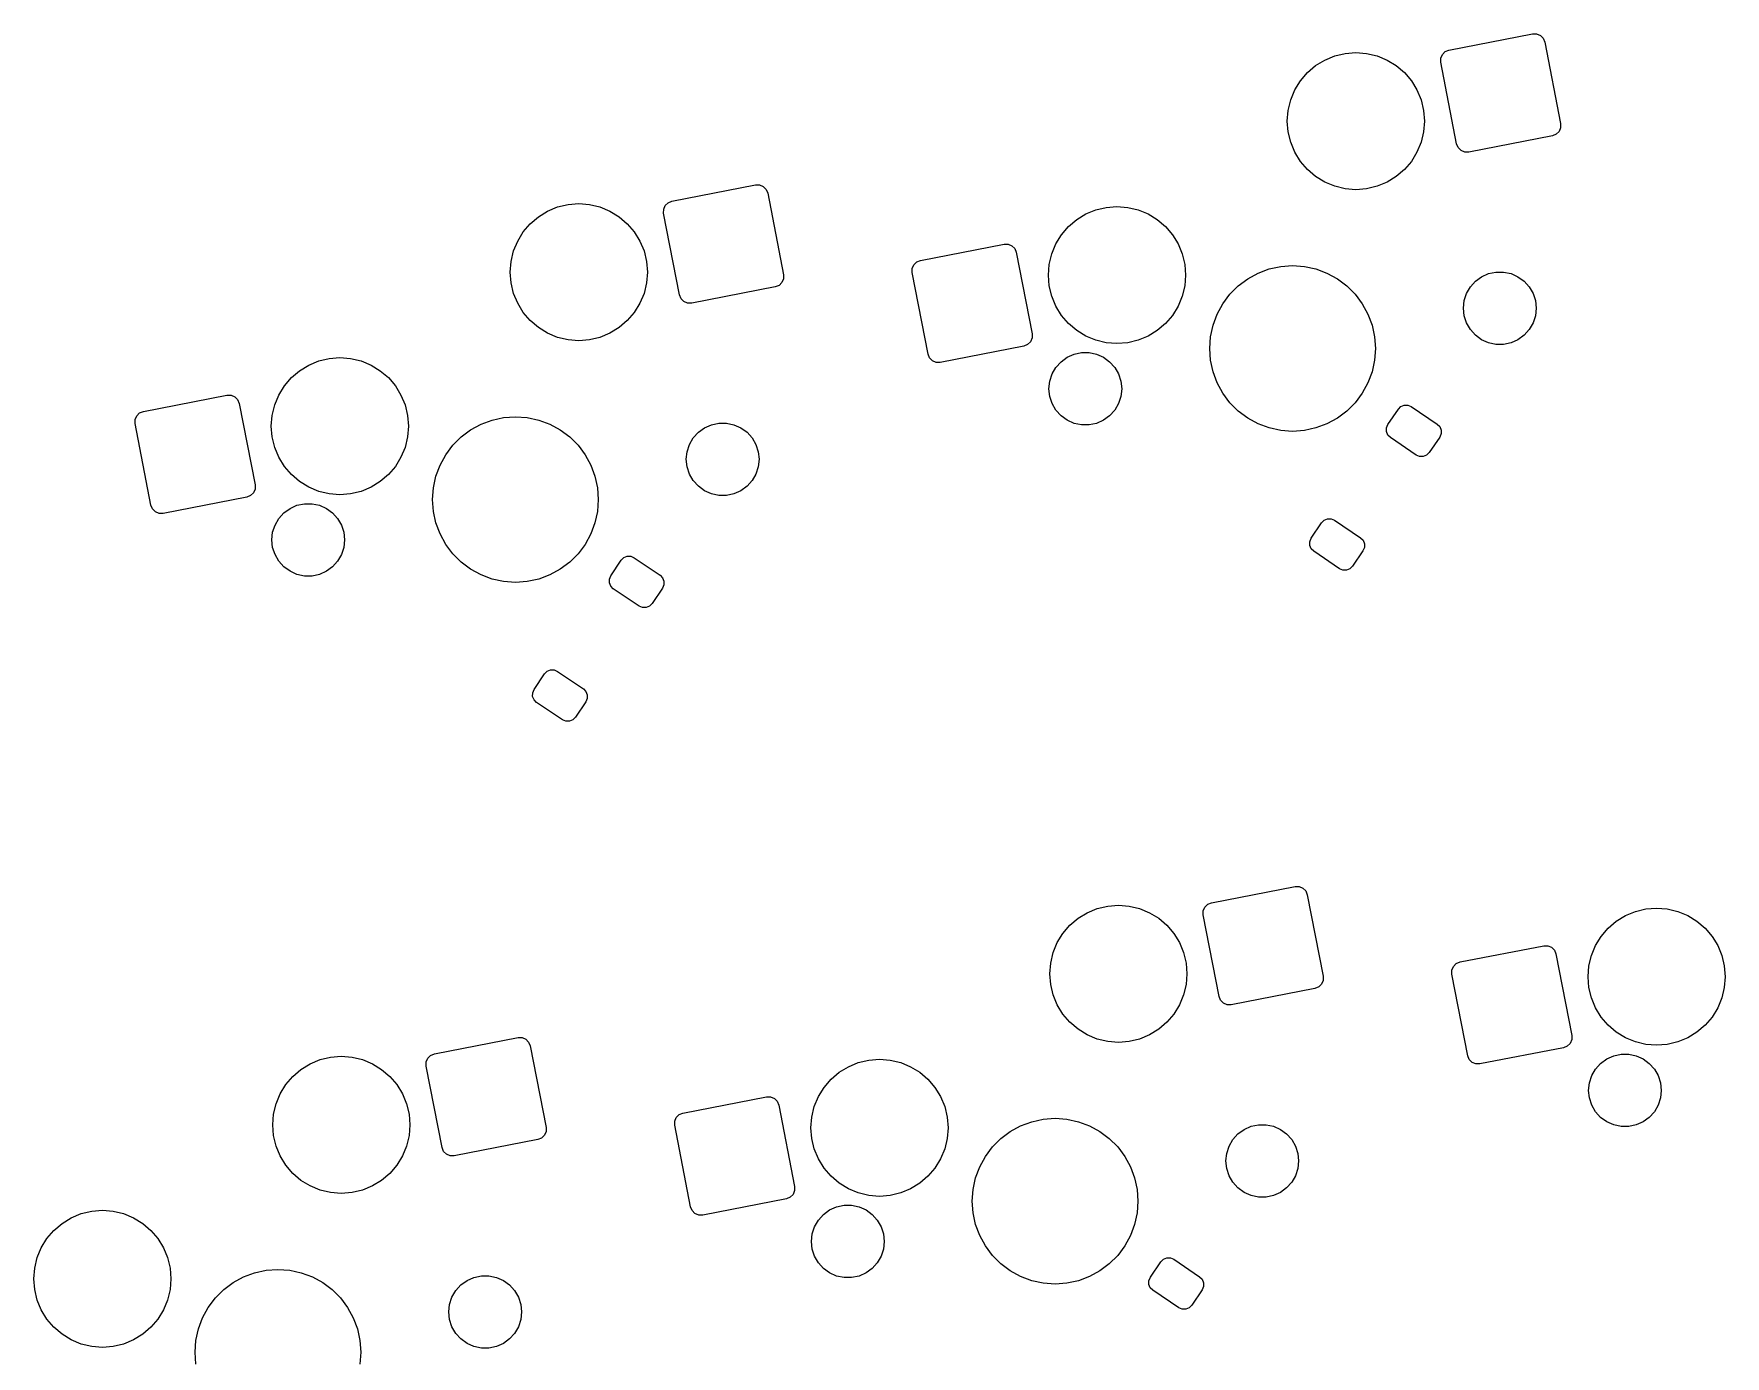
# Model space of a CAD drawing. Extents: x 101 to 518, y -308 to -134.
# Drawn here: x 347.33 to 388.03, y -213.43 to -181.61 of the extents above; entities that cross this region are included whole.
import ezdxf

# ---------------------------------------------------------------- set-up
doc = ezdxf.new("R2010")
doc.units = 0
doc.layers.add('BLACK', color=7, linetype='CONTINUOUS')

msp = doc.modelspace()

# ---------------------------------------------------------------- linework, layer by layer
at = {"layer": 'BLACK', "linetype": 'CONTINUOUS'}
for p, q in [((381.385323, -182.003767), (383.397659, -181.612609)), ((383.397659, -181.612609), (383.495203, -181.613034)), ((383.495203, -181.613034), (383.585159, -181.650756)), ((383.585159, -181.650756), (383.653832, -181.720031)), ((383.653832, -181.720031), (383.690768, -181.810313)), ((383.690768, -181.810313), (384.072386, -183.773568)), ((378.175379, -182.377716), (378.396141, -182.242433)), ((378.396141, -182.242433), (378.635347, -182.143351)), ((378.635347, -182.143351), (378.887108, -182.082908)), ((378.887108, -182.082908), (379.145225, -182.062594)), ((379.145225, -182.062594), (379.403342, -182.082908)), ((379.403342, -182.082908), (379.655103, -182.143351)), ((379.655103, -182.143351), (379.894309, -182.242433)), ((379.894309, -182.242433), (380.115071, -182.377716)), ((381.187618, -182.296876), (381.188044, -182.199332)), ((381.569236, -184.260131), (381.187618, -182.296876)), ((381.188044, -182.199332), (381.225765, -182.109376)), ((381.225765, -182.109376), (381.295041, -182.040702)), ((381.295041, -182.040702), (381.385323, -182.003767)), ((377.675064, -182.96351), (377.810347, -182.742748)), ((377.810347, -182.742748), (377.978499, -182.545868)), ((377.978499, -182.545868), (378.175379, -182.377716)), ((380.115071, -182.377716), (380.311951, -182.545868)), ((380.311951, -182.545868), (380.480103, -182.742748)), ((380.480103, -182.742748), (380.615386, -182.96351)), ((377.575982, -183.202716), (377.675064, -182.96351)), ((380.615386, -182.96351), (380.714468, -183.202716)), ((377.495225, -183.712594), (377.515539, -183.454477)), ((377.515539, -183.454477), (377.575982, -183.202716)), ((380.714468, -183.202716), (380.774911, -183.454477)), ((380.774911, -183.454477), (380.795225, -183.712594)), ((377.515539, -183.970711), (377.495225, -183.712594)), ((380.795225, -183.712594), (380.774911, -183.970711)), ((384.034239, -183.961068), (383.964963, -184.029742)), ((384.07196, -183.871112), (384.034239, -183.961068)), ((384.072386, -183.773568), (384.07196, -183.871112)), ((377.575982, -184.222472), (377.515539, -183.970711)), ((377.675064, -184.461678), (377.575982, -184.222472)), ((380.714468, -184.222472), (380.615386, -184.461678)), ((380.774911, -183.970711), (380.714468, -184.222472)), ((381.606172, -184.350413), (381.569236, -184.260131)), ((381.674845, -184.419688), (381.606172, -184.350413)), ((383.874681, -184.066677), (381.862345, -184.457835)), ((383.964963, -184.029742), (383.874681, -184.066677)), ((377.810347, -184.68244), (377.675064, -184.461678)), ((377.978499, -184.87932), (377.810347, -184.68244)), ((380.480103, -184.68244), (380.311951, -184.87932)), ((380.615386, -184.461678), (380.480103, -184.68244)), ((381.764801, -184.45741), (381.674845, -184.419688)), ((381.862345, -184.457835), (381.764801, -184.45741)), ((378.175379, -185.047472), (377.978499, -184.87932)), ((378.396141, -185.182755), (378.175379, -185.047472)), ((378.635347, -185.281837), (378.396141, -185.182755)), ((379.894309, -185.182755), (379.655103, -185.281837)), ((380.115071, -185.047472), (379.894309, -185.182755)), ((380.311951, -184.87932), (380.115071, -185.047472)), ((362.685325, -185.638679), (364.697661, -185.247521)), ((364.697661, -185.247521), (364.795205, -185.247946)), ((364.795205, -185.247946), (364.885161, -185.285668)), ((364.885161, -185.285668), (364.953834, -185.354943)), ((364.953834, -185.354943), (364.99077, -185.445225)), ((364.99077, -185.445225), (365.372388, -187.40848)), ((378.887108, -185.34228), (378.635347, -185.281837)), ((379.145225, -185.362594), (378.887108, -185.34228)), ((379.403342, -185.34228), (379.145225, -185.362594)), ((379.655103, -185.281837), (379.403342, -185.34228)), ((359.475381, -186.012628), (359.696143, -185.877345)), ((359.696143, -185.877345), (359.935349, -185.778263)), ((359.935349, -185.778263), (360.18711, -185.71782)), ((360.18711, -185.71782), (360.445227, -185.697506)), ((360.445227, -185.697506), (360.703344, -185.71782)), ((360.703344, -185.71782), (360.955105, -185.778263)), ((360.955105, -185.778263), (361.194311, -185.877345)), ((361.194311, -185.877345), (361.415073, -186.012628)), ((362.48762, -185.931788), (362.488046, -185.834244)), ((362.869238, -187.895043), (362.48762, -185.931788)), ((362.488046, -185.834244), (362.525767, -185.744288)), ((362.525767, -185.744288), (362.595043, -185.675614)), ((362.595043, -185.675614), (362.685325, -185.638679)), ((372.426702, -186.082686), (372.647464, -185.947403)), ((372.647464, -185.947403), (372.88667, -185.848321)), ((372.88667, -185.848321), (373.138431, -185.787878)), ((373.138431, -185.787878), (373.396548, -185.767564)), ((373.396548, -185.767564), (373.654665, -185.787878)), ((373.654665, -185.787878), (373.906426, -185.848321)), ((373.906426, -185.848321), (374.145632, -185.947403)), ((374.145632, -185.947403), (374.366394, -186.082686)), ((358.975066, -186.598422), (359.110349, -186.37766)), ((359.110349, -186.37766), (359.278501, -186.18078)), ((359.278501, -186.18078), (359.475381, -186.012628)), ((361.415073, -186.012628), (361.611953, -186.18078)), ((361.611953, -186.18078), (361.780105, -186.37766)), ((361.780105, -186.37766), (361.915388, -186.598422)), ((372.06167, -186.447718), (372.229822, -186.250838)), ((372.229822, -186.250838), (372.426702, -186.082686)), ((374.366394, -186.082686), (374.563274, -186.250838)), ((374.563274, -186.250838), (374.731426, -186.447718)), ((358.875984, -186.837628), (358.975066, -186.598422)), ((361.915388, -186.598422), (362.01447, -186.837628)), ((368.667092, -187.063481), (370.679428, -186.672323)), ((370.679428, -186.672323), (370.776972, -186.672748)), ((370.776972, -186.672748), (370.866928, -186.71047)), ((370.866928, -186.71047), (370.935601, -186.779745)), ((370.935601, -186.779745), (370.972537, -186.870027)), ((371.827305, -186.907686), (371.926387, -186.66848)), ((371.926387, -186.66848), (372.06167, -186.447718)), ((374.731426, -186.447718), (374.866709, -186.66848)), ((374.866709, -186.66848), (374.965791, -186.907686)), ((358.795227, -187.347506), (358.815541, -187.089389)), ((358.815541, -187.089389), (358.875984, -186.837628)), ((362.01447, -186.837628), (362.074913, -187.089389)), ((362.074913, -187.089389), (362.095227, -187.347506)), ((368.469813, -187.259046), (368.507534, -187.16909)), ((368.507534, -187.16909), (368.57681, -187.100416)), ((368.57681, -187.100416), (368.667092, -187.063481)), ((370.972537, -186.870027), (371.354155, -188.833282)), ((371.746548, -187.417564), (371.766862, -187.159447)), ((371.766862, -187.159447), (371.827305, -186.907686)), ((374.965791, -186.907686), (375.026234, -187.159447)), ((375.026234, -187.159447), (375.046548, -187.417564)), ((377.059455, -187.270782), (377.33744, -187.21031)), ((377.33744, -187.21031), (377.621202, -187.190015)), ((377.621202, -187.190015), (377.904964, -187.21031)), ((377.904964, -187.21031), (378.182949, -187.270782)), ((358.815541, -187.605623), (358.795227, -187.347506)), ((358.875984, -187.857384), (358.815541, -187.605623)), ((362.074913, -187.605623), (362.01447, -187.857384)), ((362.095227, -187.347506), (362.074913, -187.605623)), ((365.334241, -187.59598), (365.264965, -187.664654)), ((365.371962, -187.506024), (365.334241, -187.59598)), ((365.372388, -187.40848), (365.371962, -187.506024)), ((368.469387, -187.35659), (368.469813, -187.259046)), ((368.851005, -189.319845), (368.469387, -187.35659)), ((371.766862, -187.675681), (371.746548, -187.417564)), ((375.046548, -187.417564), (375.026234, -187.675681)), ((376.315475, -187.677026), (376.543218, -187.50654)), ((376.543218, -187.50654), (376.792906, -187.3702)), ((376.792906, -187.3702), (377.059455, -187.270782)), ((378.182949, -187.270782), (378.449498, -187.3702)), ((378.449498, -187.3702), (378.699186, -187.50654)), ((378.699186, -187.50654), (378.926929, -187.677026)), ((381.899978, -187.700293), (382.022379, -187.564353)), ((382.022379, -187.564353), (382.170368, -187.456833)), ((382.170368, -187.456833), (382.337478, -187.382431)), ((382.337478, -187.382431), (382.516406, -187.344398)), ((382.516406, -187.344398), (382.69933, -187.344398)), ((382.69933, -187.344398), (382.878258, -187.382431)), ((382.878258, -187.382431), (383.045368, -187.456833)), ((383.045368, -187.456833), (383.193357, -187.564353)), ((383.193357, -187.564353), (383.315758, -187.700293)), ((358.975066, -188.09659), (358.875984, -187.857384)), ((362.01447, -187.857384), (361.915388, -188.09659)), ((362.906174, -187.985325), (362.869238, -187.895043)), ((362.974847, -188.0546), (362.906174, -187.985325)), ((365.174683, -187.701589), (363.162347, -188.092747)), ((365.264965, -187.664654), (365.174683, -187.701589)), ((371.827305, -187.927442), (371.766862, -187.675681)), ((371.926387, -188.166648), (371.827305, -187.927442)), ((374.965791, -187.927442), (374.866709, -188.166648)), ((375.026234, -187.675681), (374.965791, -187.927442)), ((375.943827, -188.105931), (376.114313, -187.878188)), ((376.114313, -187.878188), (376.315475, -187.677026)), ((378.926929, -187.677026), (379.128091, -187.878188)), ((379.128091, -187.878188), (379.298577, -188.105931)), ((381.732868, -188.214605), (381.751989, -188.032682)), ((381.751989, -188.032682), (381.808516, -187.85871)), ((381.808516, -187.85871), (381.899978, -187.700293)), ((383.315758, -187.700293), (383.40722, -187.85871)), ((383.40722, -187.85871), (383.463747, -188.032682)), ((383.463747, -188.032682), (383.482868, -188.214605)), ((359.110349, -188.317352), (358.975066, -188.09659)), ((359.278501, -188.514232), (359.110349, -188.317352)), ((361.780105, -188.317352), (361.611953, -188.514232)), ((361.915388, -188.09659), (361.780105, -188.317352)), ((363.064803, -188.092322), (362.974847, -188.0546)), ((363.162347, -188.092747), (363.064803, -188.092322)), ((372.06167, -188.38741), (371.926387, -188.166648)), ((372.229822, -188.58429), (372.06167, -188.38741)), ((374.731426, -188.38741), (374.563274, -188.58429)), ((374.866709, -188.166648), (374.731426, -188.38741)), ((375.708069, -188.622168), (375.807487, -188.355619)), ((375.807487, -188.355619), (375.943827, -188.105931)), ((379.298577, -188.105931), (379.434917, -188.355619)), ((379.434917, -188.355619), (379.534335, -188.622168)), ((381.751989, -188.396528), (381.732868, -188.214605)), ((381.808516, -188.5705), (381.751989, -188.396528)), ((383.463747, -188.396528), (383.40722, -188.5705)), ((383.482868, -188.214605), (383.463747, -188.396528)), ((359.475381, -188.682384), (359.278501, -188.514232)), ((359.696143, -188.817667), (359.475381, -188.682384)), ((359.935349, -188.916749), (359.696143, -188.817667)), ((361.194311, -188.817667), (360.955105, -188.916749)), ((361.415073, -188.682384), (361.194311, -188.817667)), ((361.611953, -188.514232), (361.415073, -188.682384)), ((371.354155, -188.833282), (371.353729, -188.930826)), ((372.426702, -188.752442), (372.229822, -188.58429)), ((372.647464, -188.887725), (372.426702, -188.752442)), ((374.366394, -188.752442), (374.145632, -188.887725)), ((374.563274, -188.58429), (374.366394, -188.752442)), ((375.647597, -188.900153), (375.708069, -188.622168)), ((379.534335, -188.622168), (379.594807, -188.900153)), ((381.899978, -188.728917), (381.808516, -188.5705)), ((382.022379, -188.864857), (381.899978, -188.728917)), ((383.315758, -188.728917), (383.193357, -188.864857)), ((383.40722, -188.5705), (383.315758, -188.728917)), ((360.18711, -188.977192), (359.935349, -188.916749)), ((360.445227, -188.997506), (360.18711, -188.977192)), ((360.703344, -188.977192), (360.445227, -188.997506)), ((360.955105, -188.916749), (360.703344, -188.977192)), ((371.15645, -189.126391), (369.144114, -189.517549)), ((371.246732, -189.089456), (371.15645, -189.126391)), ((371.316008, -189.020782), (371.246732, -189.089456)), ((371.353729, -188.930826), (371.316008, -189.020782)), ((372.88667, -188.986807), (372.647464, -188.887725)), ((373.138431, -189.04725), (372.88667, -188.986807)), ((373.396548, -189.067564), (373.138431, -189.04725)), ((373.654665, -189.04725), (373.396548, -189.067564)), ((373.906426, -188.986807), (373.654665, -189.04725)), ((374.145632, -188.887725), (373.906426, -188.986807)), ((375.627302, -189.183915), (375.647597, -188.900153)), ((375.647597, -189.467677), (375.627302, -189.183915)), ((379.594807, -188.900153), (379.615102, -189.183915)), ((379.615102, -189.183915), (379.594807, -189.467677)), ((382.170368, -188.972377), (382.022379, -188.864857)), ((382.337478, -189.046779), (382.170368, -188.972377)), ((382.516406, -189.084812), (382.337478, -189.046779)), ((382.69933, -189.084812), (382.516406, -189.084812)), ((382.878258, -189.046779), (382.69933, -189.084812)), ((383.045368, -188.972377), (382.878258, -189.046779)), ((383.193357, -188.864857), (383.045368, -188.972377)), ((353.726704, -189.717598), (353.947466, -189.582315)), ((353.947466, -189.582315), (354.186672, -189.483233)), ((354.186672, -189.483233), (354.438433, -189.42279)), ((354.438433, -189.42279), (354.69655, -189.402476)), ((354.69655, -189.402476), (354.954667, -189.42279)), ((354.954667, -189.42279), (355.206428, -189.483233)), ((355.206428, -189.483233), (355.445634, -189.582315)), ((355.445634, -189.582315), (355.666396, -189.717598)), ((368.887941, -189.410127), (368.851005, -189.319845)), ((368.956614, -189.479402), (368.887941, -189.410127)), ((369.04657, -189.517124), (368.956614, -189.479402)), ((369.144114, -189.517549), (369.04657, -189.517124)), ((371.835184, -189.79733), (371.926646, -189.638913)), ((371.926646, -189.638913), (372.049047, -189.502973)), ((372.049047, -189.502973), (372.197036, -189.395453)), ((372.197036, -189.395453), (372.364146, -189.321051)), ((372.364146, -189.321051), (372.543074, -189.283018)), ((372.543074, -189.283018), (372.725998, -189.283018)), ((372.725998, -189.283018), (372.904926, -189.321051)), ((372.904926, -189.321051), (373.072036, -189.395453)), ((373.072036, -189.395453), (373.220025, -189.502973)), ((373.220025, -189.502973), (373.342426, -189.638913)), ((373.342426, -189.638913), (373.433888, -189.79733)), ((375.708069, -189.745662), (375.647597, -189.467677)), ((379.594807, -189.467677), (379.534335, -189.745662)), ((353.361672, -190.08263), (353.529824, -189.88575)), ((353.529824, -189.88575), (353.726704, -189.717598)), ((355.666396, -189.717598), (355.863276, -189.88575)), ((355.863276, -189.88575), (356.031428, -190.08263)), ((371.759536, -190.153225), (371.778657, -189.971302)), ((371.778657, -189.971302), (371.835184, -189.79733)), ((373.433888, -189.79733), (373.490415, -189.971302)), ((373.490415, -189.971302), (373.509536, -190.153225)), ((375.807487, -190.012211), (375.708069, -189.745662)), ((375.943827, -190.261899), (375.807487, -190.012211)), ((379.434917, -190.012211), (379.298577, -190.261899)), ((379.534335, -189.745662), (379.434917, -190.012211)), ((349.967094, -190.698393), (351.97943, -190.307235)), ((351.97943, -190.307235), (352.076974, -190.30766)), ((352.076974, -190.30766), (352.16693, -190.345382)), ((352.16693, -190.345382), (352.235603, -190.414657)), ((352.235603, -190.414657), (352.272539, -190.504939)), ((353.127307, -190.542598), (353.226389, -190.303392)), ((353.226389, -190.303392), (353.361672, -190.08263)), ((356.031428, -190.08263), (356.166711, -190.303392)), ((356.166711, -190.303392), (356.265793, -190.542598)), ((371.778657, -190.335148), (371.759536, -190.153225)), ((371.835184, -190.50912), (371.778657, -190.335148)), ((373.490415, -190.335148), (373.433888, -190.50912)), ((373.509536, -190.153225), (373.490415, -190.335148)), ((376.114313, -190.489642), (375.943827, -190.261899)), ((379.298577, -190.261899), (379.128091, -190.489642)), ((349.769815, -190.893958), (349.807536, -190.804002)), ((349.807536, -190.804002), (349.876812, -190.735328)), ((349.876812, -190.735328), (349.967094, -190.698393)), ((352.272539, -190.504939), (352.654157, -192.468194)), ((353.04655, -191.052476), (353.066864, -190.794359)), ((353.066864, -190.794359), (353.127307, -190.542598)), ((356.265793, -190.542598), (356.326236, -190.794359)), ((356.326236, -190.794359), (356.34655, -191.052476)), ((358.359457, -190.905694), (358.637442, -190.845222)), ((358.637442, -190.845222), (358.921204, -190.824927)), ((358.921204, -190.824927), (359.204966, -190.845222)), ((359.204966, -190.845222), (359.482951, -190.905694)), ((371.926646, -190.667537), (371.835184, -190.50912)), ((372.049047, -190.803477), (371.926646, -190.667537)), ((372.197036, -190.910997), (372.049047, -190.803477)), ((373.220025, -190.803477), (373.072036, -190.910997)), ((373.342426, -190.667537), (373.220025, -190.803477)), ((373.433888, -190.50912), (373.342426, -190.667537)), ((376.315475, -190.690804), (376.114313, -190.489642)), ((376.543218, -190.86129), (376.315475, -190.690804)), ((376.792906, -190.99763), (376.543218, -190.86129)), ((378.699186, -190.86129), (378.449498, -190.99763)), ((378.926929, -190.690804), (378.699186, -190.86129)), ((379.128091, -190.489642), (378.926929, -190.690804)), ((379.914871, -191.016094), (380.166508, -190.643027)), ((380.166508, -190.643027), (380.228856, -190.581221)), ((380.228856, -190.581221), (380.310109, -190.547979)), ((380.310109, -190.547979), (380.397899, -190.548362)), ((380.397899, -190.548362), (380.47886, -190.582312)), ((380.47886, -190.582312), (381.100638, -191.001706)), ((349.769389, -190.991502), (349.769815, -190.893958)), ((350.151007, -192.954757), (349.769389, -190.991502)), ((353.066864, -191.310593), (353.04655, -191.052476)), ((356.34655, -191.052476), (356.326236, -191.310593)), ((357.615477, -191.311938), (357.84322, -191.141452)), ((357.84322, -191.141452), (358.092908, -191.005112)), ((358.092908, -191.005112), (358.359457, -190.905694)), ((359.482951, -190.905694), (359.7495, -191.005112)), ((359.7495, -191.005112), (359.999188, -191.141452)), ((359.999188, -191.141452), (360.226931, -191.311938)), ((363.19998, -191.335205), (363.322381, -191.199265)), ((363.322381, -191.199265), (363.47037, -191.091745)), ((363.47037, -191.091745), (363.63748, -191.017343)), ((363.63748, -191.017343), (363.816408, -190.97931)), ((363.816408, -190.97931), (363.999332, -190.97931)), ((363.999332, -190.97931), (364.17826, -191.017343)), ((364.17826, -191.017343), (364.34537, -191.091745)), ((364.34537, -191.091745), (364.493359, -191.199265)), ((364.493359, -191.199265), (364.61576, -191.335205)), ((372.364146, -190.985399), (372.197036, -190.910997)), ((372.543074, -191.023432), (372.364146, -190.985399)), ((372.725998, -191.023432), (372.543074, -191.023432)), ((372.904926, -190.985399), (372.725998, -191.023432)), ((373.072036, -190.910997), (372.904926, -190.985399)), ((377.059455, -191.097048), (376.792906, -190.99763)), ((377.33744, -191.15752), (377.059455, -191.097048)), ((377.621202, -191.177815), (377.33744, -191.15752)), ((377.904964, -191.15752), (377.621202, -191.177815)), ((378.182949, -191.097048), (377.904964, -191.15752)), ((378.449498, -190.99763), (378.182949, -191.097048)), ((379.880538, -191.184844), (379.880921, -191.097054)), ((379.91378, -191.266098), (379.880538, -191.184844)), ((379.880921, -191.097054), (379.914871, -191.016094)), ((379.975586, -191.328446), (379.91378, -191.266098)), ((381.100638, -191.001706), (381.162444, -191.064054)), ((381.195303, -191.233098), (381.161353, -191.314058)), ((381.162444, -191.064054), (381.195686, -191.145308)), ((381.195686, -191.145308), (381.195303, -191.233098)), ((353.127307, -191.562354), (353.066864, -191.310593)), ((353.226389, -191.80156), (353.127307, -191.562354)), ((356.265793, -191.562354), (356.166711, -191.80156)), ((356.326236, -191.310593), (356.265793, -191.562354)), ((357.243829, -191.740843), (357.414315, -191.5131)), ((357.414315, -191.5131), (357.615477, -191.311938)), ((360.226931, -191.311938), (360.428093, -191.5131)), ((360.428093, -191.5131), (360.598579, -191.740843)), ((363.03287, -191.849517), (363.051991, -191.667594)), ((363.051991, -191.667594), (363.108518, -191.493622)), ((363.108518, -191.493622), (363.19998, -191.335205)), ((364.61576, -191.335205), (364.707222, -191.493622)), ((364.707222, -191.493622), (364.763749, -191.667594)), ((364.763749, -191.667594), (364.78287, -191.849517)), ((380.597364, -191.74784), (379.975586, -191.328446)), ((380.909716, -191.687125), (380.847368, -191.748931)), ((381.161353, -191.314058), (380.909716, -191.687125)), ((353.361672, -192.022322), (353.226389, -191.80156)), ((353.529824, -192.219202), (353.361672, -192.022322)), ((356.031428, -192.022322), (355.863276, -192.219202)), ((356.166711, -191.80156), (356.031428, -192.022322)), ((357.008071, -192.25708), (357.107489, -191.990531)), ((357.107489, -191.990531), (357.243829, -191.740843)), ((360.598579, -191.740843), (360.734919, -191.990531)), ((360.734919, -191.990531), (360.834337, -192.25708)), ((363.051991, -192.03144), (363.03287, -191.849517)), ((363.108518, -192.205412), (363.051991, -192.03144)), ((364.763749, -192.03144), (364.707222, -192.205412)), ((364.78287, -191.849517), (364.763749, -192.03144)), ((380.678325, -191.78179), (380.597364, -191.74784)), ((380.766115, -191.782173), (380.678325, -191.78179)), ((380.847368, -191.748931), (380.766115, -191.782173)), ((352.654157, -192.468194), (352.653731, -192.565738)), ((353.726704, -192.387354), (353.529824, -192.219202)), ((353.947466, -192.522637), (353.726704, -192.387354)), ((355.666396, -192.387354), (355.445634, -192.522637)), ((355.863276, -192.219202), (355.666396, -192.387354)), ((356.947599, -192.535065), (357.008071, -192.25708)), ((360.834337, -192.25708), (360.894809, -192.535065)), ((363.19998, -192.363829), (363.108518, -192.205412)), ((363.322381, -192.499769), (363.19998, -192.363829)), ((363.47037, -192.607289), (363.322381, -192.499769)), ((364.493359, -192.499769), (364.34537, -192.607289)), ((364.61576, -192.363829), (364.493359, -192.499769)), ((364.707222, -192.205412), (364.61576, -192.363829)), ((352.456452, -192.761303), (350.444116, -193.152461)), ((352.546734, -192.724368), (352.456452, -192.761303)), ((352.61601, -192.655694), (352.546734, -192.724368)), ((352.653731, -192.565738), (352.61601, -192.655694)), ((353.664148, -192.955963), (353.843076, -192.91793)), ((353.843076, -192.91793), (354.026, -192.91793)), ((354.186672, -192.621719), (353.947466, -192.522637)), ((354.026, -192.91793), (354.204928, -192.955963)), ((354.438433, -192.682162), (354.186672, -192.621719)), ((354.69655, -192.702476), (354.438433, -192.682162)), ((354.954667, -192.682162), (354.69655, -192.702476)), ((355.206428, -192.621719), (354.954667, -192.682162)), ((355.445634, -192.522637), (355.206428, -192.621719)), ((356.927304, -192.818827), (356.947599, -192.535065)), ((356.947599, -193.102589), (356.927304, -192.818827)), ((360.894809, -192.535065), (360.915104, -192.818827)), ((360.915104, -192.818827), (360.894809, -193.102589)), ((363.63748, -192.681691), (363.47037, -192.607289)), ((363.816408, -192.719724), (363.63748, -192.681691)), ((363.999332, -192.719724), (363.816408, -192.719724)), ((364.17826, -192.681691), (363.999332, -192.719724)), ((364.34537, -192.607289), (364.17826, -192.681691)), ((350.187943, -193.045039), (350.151007, -192.954757)), ((350.256616, -193.114314), (350.187943, -193.045039)), ((350.346572, -193.152036), (350.256616, -193.114314)), ((350.444116, -193.152461), (350.346572, -193.152036)), ((353.135186, -193.432242), (353.226648, -193.273825)), ((353.226648, -193.273825), (353.349049, -193.137885)), ((353.349049, -193.137885), (353.497038, -193.030365)), ((353.497038, -193.030365), (353.664148, -192.955963)), ((354.204928, -192.955963), (354.372038, -193.030365)), ((354.372038, -193.030365), (354.520027, -193.137885)), ((354.520027, -193.137885), (354.642428, -193.273825)), ((354.642428, -193.273825), (354.73389, -193.432242)), ((357.008071, -193.380574), (356.947599, -193.102589)), ((360.894809, -193.102589), (360.834337, -193.380574)), ((378.321172, -193.378851), (378.38352, -193.317045)), ((378.38352, -193.317045), (378.464773, -193.283803)), ((378.464773, -193.283803), (378.552563, -193.284186)), ((378.552563, -193.284186), (378.633524, -193.318136)), ((378.633524, -193.318136), (379.255302, -193.73753)), ((353.059538, -193.788137), (353.078659, -193.606214)), ((353.078659, -193.606214), (353.135186, -193.432242)), ((354.73389, -193.432242), (354.790417, -193.606214)), ((354.790417, -193.606214), (354.809538, -193.788137)), ((357.107489, -193.647123), (357.008071, -193.380574)), ((357.243829, -193.896811), (357.107489, -193.647123)), ((360.734919, -193.647123), (360.598579, -193.896811)), ((360.834337, -193.380574), (360.734919, -193.647123)), ((378.069535, -193.751918), (378.321172, -193.378851)), ((353.078659, -193.97006), (353.059538, -193.788137)), ((353.135186, -194.144032), (353.078659, -193.97006)), ((354.790417, -193.97006), (354.73389, -194.144032)), ((354.809538, -193.788137), (354.790417, -193.97006)), ((357.414315, -194.124554), (357.243829, -193.896811)), ((357.615477, -194.325716), (357.414315, -194.124554)), ((360.428093, -194.124554), (360.226931, -194.325716)), ((360.598579, -193.896811), (360.428093, -194.124554)), ((378.035202, -193.920668), (378.035585, -193.832878)), ((378.068444, -194.001922), (378.035202, -193.920668)), ((378.035585, -193.832878), (378.069535, -193.751918)), ((378.13025, -194.06427), (378.068444, -194.001922)), ((378.752028, -194.483664), (378.13025, -194.06427)), ((379.316017, -194.049882), (379.06438, -194.422949)), ((379.255302, -193.73753), (379.317108, -193.799878)), ((379.349967, -193.968922), (379.316017, -194.049882)), ((379.317108, -193.799878), (379.35035, -193.881132)), ((379.35035, -193.881132), (379.349967, -193.968922)), ((353.226648, -194.302449), (353.135186, -194.144032)), ((353.349049, -194.438389), (353.226648, -194.302449)), ((353.497038, -194.545909), (353.349049, -194.438389)), ((353.664148, -194.620311), (353.497038, -194.545909)), ((354.372038, -194.545909), (354.204928, -194.620311)), ((354.520027, -194.438389), (354.372038, -194.545909)), ((354.642428, -194.302449), (354.520027, -194.438389)), ((354.73389, -194.144032), (354.642428, -194.302449)), ((357.84322, -194.496202), (357.615477, -194.325716)), ((358.092908, -194.632542), (357.84322, -194.496202)), ((359.999188, -194.496202), (359.7495, -194.632542)), ((360.226931, -194.325716), (359.999188, -194.496202)), ((361.214873, -194.651005), (361.46651, -194.277938)), ((361.46651, -194.277938), (361.528858, -194.216132)), ((361.528858, -194.216132), (361.610111, -194.18289)), ((361.610111, -194.18289), (361.697901, -194.183273)), ((361.697901, -194.183273), (361.778862, -194.217223)), ((361.778862, -194.217223), (362.40064, -194.636617)), ((378.832989, -194.517614), (378.752028, -194.483664)), ((378.920779, -194.517997), (378.832989, -194.517614)), ((379.002032, -194.484755), (378.920779, -194.517997)), ((379.06438, -194.422949), (379.002032, -194.484755)), ((353.843076, -194.658344), (353.664148, -194.620311)), ((354.026, -194.658344), (353.843076, -194.658344)), ((354.204928, -194.620311), (354.026, -194.658344)), ((358.359457, -194.73196), (358.092908, -194.632542)), ((358.637442, -194.792432), (358.359457, -194.73196)), ((358.921204, -194.812727), (358.637442, -194.792432)), ((359.204966, -194.792432), (358.921204, -194.812727)), ((359.482951, -194.73196), (359.204966, -194.792432)), ((359.7495, -194.632542), (359.482951, -194.73196)), ((361.18054, -194.819755), (361.180923, -194.731965)), ((361.213782, -194.901009), (361.18054, -194.819755)), ((361.180923, -194.731965), (361.214873, -194.651005)), ((361.275588, -194.963357), (361.213782, -194.901009)), ((362.461355, -194.948969), (362.209718, -195.322036)), ((362.40064, -194.636617), (362.462446, -194.698965)), ((362.495305, -194.868009), (362.461355, -194.948969)), ((362.462446, -194.698965), (362.495688, -194.780219)), ((362.495688, -194.780219), (362.495305, -194.868009)), ((361.897366, -195.382751), (361.275588, -194.963357)), ((362.209718, -195.322036), (362.14737, -195.383842)), ((361.978327, -195.416701), (361.897366, -195.382751)), ((362.066117, -195.417084), (361.978327, -195.416701)), ((362.14737, -195.383842), (362.066117, -195.417084)), ((359.621174, -197.013762), (359.683522, -196.951956)), ((359.683522, -196.951956), (359.764775, -196.918714)), ((359.764775, -196.918714), (359.852565, -196.919097)), ((359.852565, -196.919097), (359.933526, -196.953047)), ((359.933526, -196.953047), (360.555304, -197.372441)), ((359.335587, -197.467789), (359.369537, -197.386829)), ((359.369537, -197.386829), (359.621174, -197.013762)), ((360.555304, -197.372441), (360.61711, -197.434789)), ((359.335204, -197.555579), (359.335587, -197.467789)), ((359.368446, -197.636833), (359.335204, -197.555579)), ((359.430252, -197.699181), (359.368446, -197.636833)), ((360.05203, -198.118575), (359.430252, -197.699181)), ((360.616019, -197.684793), (360.364382, -198.05786)), ((360.649969, -197.603833), (360.616019, -197.684793)), ((360.61711, -197.434789), (360.650352, -197.516043)), ((360.650352, -197.516043), (360.649969, -197.603833)), ((360.132991, -198.152525), (360.05203, -198.118575)), ((360.220781, -198.152908), (360.132991, -198.152525)), ((360.302034, -198.119666), (360.220781, -198.152908)), ((360.364382, -198.05786), (360.302034, -198.119666)), ((375.670235, -202.521221), (377.682571, -202.130063)), ((377.682571, -202.130063), (377.780115, -202.130488)), ((377.780115, -202.130488), (377.870071, -202.16821)), ((377.870071, -202.16821), (377.938744, -202.237485)), ((377.938744, -202.237485), (377.97568, -202.327767)), ((372.681053, -202.759887), (372.920259, -202.660805)), ((372.920259, -202.660805), (373.17202, -202.600362)), ((373.17202, -202.600362), (373.430137, -202.580048)), ((373.430137, -202.580048), (373.688254, -202.600362)), ((373.688254, -202.600362), (373.940015, -202.660805)), ((373.940015, -202.660805), (374.179221, -202.759887)), ((375.472956, -202.716786), (375.510677, -202.62683)), ((375.510677, -202.62683), (375.579953, -202.558156)), ((375.579953, -202.558156), (375.670235, -202.521221)), ((377.97568, -202.327767), (378.357298, -204.291022)), ((385.87158, -202.730863), (386.123341, -202.67042)), ((386.123341, -202.67042), (386.381458, -202.650106)), ((386.381458, -202.650106), (386.639575, -202.67042)), ((386.639575, -202.67042), (386.891336, -202.730863)), ((372.095259, -203.260202), (372.263411, -203.063322)), ((372.263411, -203.063322), (372.460291, -202.89517)), ((372.460291, -202.89517), (372.681053, -202.759887)), ((374.179221, -202.759887), (374.399983, -202.89517)), ((374.399983, -202.89517), (374.596863, -203.063322)), ((374.596863, -203.063322), (374.765015, -203.260202)), ((375.47253, -202.81433), (375.472956, -202.716786)), ((375.854148, -204.777585), (375.47253, -202.81433)), ((385.214732, -203.13338), (385.411612, -202.965228)), ((385.411612, -202.965228), (385.632374, -202.829945)), ((385.632374, -202.829945), (385.87158, -202.730863)), ((386.891336, -202.730863), (387.130542, -202.829945)), ((387.130542, -202.829945), (387.351304, -202.965228)), ((387.351304, -202.965228), (387.548184, -203.13338)), ((371.860894, -203.72017), (371.959976, -203.480964)), ((371.959976, -203.480964), (372.095259, -203.260202)), ((374.765015, -203.260202), (374.900298, -203.480964)), ((374.900298, -203.480964), (374.99938, -203.72017)), ((384.911297, -203.551022), (385.04658, -203.33026)), ((385.04658, -203.33026), (385.214732, -203.13338)), ((387.548184, -203.13338), (387.716336, -203.33026)), ((387.716336, -203.33026), (387.851619, -203.551022)), ((371.800451, -203.971931), (371.860894, -203.72017)), ((374.99938, -203.72017), (375.059823, -203.971931)), ((381.652002, -203.946023), (383.664338, -203.554865)), ((383.664338, -203.554865), (383.761882, -203.55529)), ((383.761882, -203.55529), (383.851838, -203.593012)), ((383.851838, -203.593012), (383.920511, -203.662287)), ((383.920511, -203.662287), (383.957447, -203.752569)), ((383.957447, -203.752569), (384.339065, -205.715824)), ((384.751772, -204.041989), (384.812215, -203.790228)), ((384.812215, -203.790228), (384.911297, -203.551022)), ((387.851619, -203.551022), (387.950701, -203.790228)), ((387.950701, -203.790228), (388.011144, -204.041989)), ((371.780137, -204.230048), (371.800451, -203.971931)), ((371.800451, -204.488165), (371.780137, -204.230048)), ((375.059823, -203.971931), (375.080137, -204.230048)), ((375.080137, -204.230048), (375.059823, -204.488165)), ((378.357298, -204.291022), (378.356872, -204.388566)), ((381.454297, -204.239132), (381.454723, -204.141588)), ((381.835915, -206.202387), (381.454297, -204.239132)), ((381.454723, -204.141588), (381.492444, -204.051632)), ((381.492444, -204.051632), (381.56172, -203.982958)), ((381.56172, -203.982958), (381.652002, -203.946023)), ((384.731458, -204.300106), (384.751772, -204.041989)), ((384.751772, -204.558223), (384.731458, -204.300106)), ((388.011144, -204.041989), (388.031458, -204.300106)), ((388.031458, -204.300106), (388.011144, -204.558223)), ((371.860894, -204.739926), (371.800451, -204.488165)), ((375.059823, -204.488165), (374.99938, -204.739926)), ((378.159593, -204.584131), (376.147257, -204.975289)), ((378.249875, -204.547196), (378.159593, -204.584131)), ((378.319151, -204.478522), (378.249875, -204.547196)), ((378.356872, -204.388566), (378.319151, -204.478522)), ((384.812215, -204.809984), (384.751772, -204.558223)), ((388.011144, -204.558223), (387.950701, -204.809984)), ((371.959976, -204.979132), (371.860894, -204.739926)), ((372.095259, -205.199894), (371.959976, -204.979132)), ((374.900298, -204.979132), (374.765015, -205.199894)), ((374.99938, -204.739926), (374.900298, -204.979132)), ((375.891084, -204.867867), (375.854148, -204.777585)), ((375.959757, -204.937142), (375.891084, -204.867867)), ((376.049713, -204.974864), (375.959757, -204.937142)), ((376.147257, -204.975289), (376.049713, -204.974864)), ((384.911297, -205.04919), (384.812215, -204.809984)), ((385.04658, -205.269952), (384.911297, -205.04919)), ((387.851619, -205.04919), (387.716336, -205.269952)), ((387.950701, -204.809984), (387.851619, -205.04919)), ((372.263411, -205.396774), (372.095259, -205.199894)), ((372.460291, -205.564926), (372.263411, -205.396774)), ((374.596863, -205.396774), (374.399983, -205.564926)), ((374.765015, -205.199894), (374.596863, -205.396774)), ((385.214732, -205.466832), (385.04658, -205.269952)), ((385.411612, -205.634984), (385.214732, -205.466832)), ((387.548184, -205.466832), (387.351304, -205.634984)), ((387.716336, -205.269952), (387.548184, -205.466832)), ((356.970237, -206.156132), (358.982573, -205.764974)), ((358.982573, -205.764974), (359.080117, -205.765399)), ((359.080117, -205.765399), (359.170073, -205.803121)), ((359.170073, -205.803121), (359.238746, -205.872396)), ((359.238746, -205.872396), (359.275682, -205.962678)), ((372.681053, -205.700209), (372.460291, -205.564926)), ((372.920259, -205.799291), (372.681053, -205.700209)), ((373.17202, -205.859734), (372.920259, -205.799291)), ((373.430137, -205.880048), (373.17202, -205.859734)), ((373.688254, -205.859734), (373.430137, -205.880048)), ((373.940015, -205.799291), (373.688254, -205.859734)), ((374.179221, -205.700209), (373.940015, -205.799291)), ((374.399983, -205.564926), (374.179221, -205.700209)), ((384.300918, -205.903324), (384.231642, -205.971998)), ((384.338639, -205.813368), (384.300918, -205.903324)), ((384.339065, -205.715824), (384.338639, -205.813368)), ((385.632374, -205.770267), (385.411612, -205.634984)), ((385.87158, -205.869349), (385.632374, -205.770267)), ((386.123341, -205.929792), (385.87158, -205.869349)), ((386.381458, -205.950106), (386.123341, -205.929792)), ((386.639575, -205.929792), (386.381458, -205.950106)), ((386.891336, -205.869349), (386.639575, -205.929792)), ((387.130542, -205.770267), (386.891336, -205.869349)), ((387.351304, -205.634984), (387.130542, -205.770267)), ((353.981055, -206.394798), (354.220261, -206.295716)), ((354.220261, -206.295716), (354.472022, -206.235273)), ((354.472022, -206.235273), (354.730139, -206.214959)), ((354.730139, -206.214959), (354.988256, -206.235273)), ((354.988256, -206.235273), (355.240017, -206.295716)), ((355.240017, -206.295716), (355.479223, -206.394798)), ((356.772958, -206.351697), (356.810679, -206.261741)), ((356.810679, -206.261741), (356.879955, -206.193067)), ((356.879955, -206.193067), (356.970237, -206.156132)), ((359.275682, -205.962678), (359.6573, -207.925933)), ((367.171582, -206.365775), (367.423343, -206.305332)), ((367.423343, -206.305332), (367.68146, -206.285018)), ((367.68146, -206.285018), (367.939577, -206.305332)), ((367.939577, -206.305332), (368.191338, -206.365775)), ((381.872851, -206.292669), (381.835915, -206.202387)), ((381.941524, -206.361944), (381.872851, -206.292669)), ((384.14136, -206.008933), (382.129024, -206.400091)), ((384.231642, -205.971998), (384.14136, -206.008933)), ((385.033957, -206.385515), (385.181946, -206.277995)), ((385.181946, -206.277995), (385.349056, -206.203593)), ((385.349056, -206.203593), (385.527984, -206.16556)), ((385.527984, -206.16556), (385.710908, -206.16556)), ((385.710908, -206.16556), (385.889836, -206.203593)), ((385.889836, -206.203593), (386.056946, -206.277995)), ((386.056946, -206.277995), (386.204935, -206.385515)), ((353.395261, -206.895113), (353.563413, -206.698233)), ((353.563413, -206.698233), (353.760293, -206.530081)), ((353.760293, -206.530081), (353.981055, -206.394798)), ((355.479223, -206.394798), (355.699985, -206.530081)), ((355.699985, -206.530081), (355.896865, -206.698233)), ((355.896865, -206.698233), (356.065017, -206.895113)), ((356.772532, -206.449241), (356.772958, -206.351697)), ((357.15415, -208.412496), (356.772532, -206.449241)), ((366.514734, -206.768292), (366.711614, -206.60014)), ((366.711614, -206.60014), (366.932376, -206.464857)), ((366.932376, -206.464857), (367.171582, -206.365775)), ((368.191338, -206.365775), (368.430544, -206.464857)), ((368.430544, -206.464857), (368.651306, -206.60014)), ((368.651306, -206.60014), (368.848186, -206.768292)), ((382.03148, -206.399666), (381.941524, -206.361944)), ((382.129024, -206.400091), (382.03148, -206.399666)), ((384.763567, -206.853844), (384.820094, -206.679872)), ((384.820094, -206.679872), (384.911556, -206.521455)), ((384.911556, -206.521455), (385.033957, -206.385515)), ((386.204935, -206.385515), (386.327336, -206.521455)), ((386.327336, -206.521455), (386.418798, -206.679872)), ((386.418798, -206.679872), (386.475325, -206.853844)), ((353.160896, -207.355081), (353.259978, -207.115875)), ((353.259978, -207.115875), (353.395261, -206.895113)), ((356.065017, -206.895113), (356.2003, -207.115875)), ((356.2003, -207.115875), (356.299382, -207.355081)), ((366.211299, -207.185934), (366.346582, -206.965172)), ((366.346582, -206.965172), (366.514734, -206.768292)), ((368.848186, -206.768292), (369.016338, -206.965172)), ((369.016338, -206.965172), (369.151621, -207.185934)), ((384.744446, -207.035767), (384.763567, -206.853844)), ((384.763567, -207.21769), (384.744446, -207.035767)), ((386.475325, -206.853844), (386.494446, -207.035767)), ((386.494446, -207.035767), (386.475325, -207.21769)), ((353.100453, -207.606842), (353.160896, -207.355081)), ((356.299382, -207.355081), (356.359825, -207.606842)), ((362.952004, -207.580935), (364.96434, -207.189777)), ((364.96434, -207.189777), (365.061884, -207.190202)), ((365.061884, -207.190202), (365.15184, -207.227924)), ((365.15184, -207.227924), (365.220513, -207.297199)), ((365.220513, -207.297199), (365.257449, -207.387481)), ((365.257449, -207.387481), (365.639067, -209.350736)), ((366.051774, -207.676901), (366.112217, -207.42514)), ((366.112217, -207.42514), (366.211299, -207.185934)), ((369.151621, -207.185934), (369.250703, -207.42514)), ((369.250703, -207.42514), (369.311146, -207.676901)), ((384.820094, -207.391662), (384.763567, -207.21769)), ((384.911556, -207.550079), (384.820094, -207.391662)), ((385.033957, -207.686019), (384.911556, -207.550079)), ((386.327336, -207.550079), (386.204935, -207.686019)), ((386.418798, -207.391662), (386.327336, -207.550079)), ((386.475325, -207.21769), (386.418798, -207.391662)), ((353.080139, -207.864959), (353.100453, -207.606842)), ((353.100453, -208.123076), (353.080139, -207.864959)), ((356.359825, -207.606842), (356.380139, -207.864959)), ((356.380139, -207.864959), (356.359825, -208.123076)), ((359.6573, -207.925933), (359.656874, -208.023477)), ((362.754299, -207.874044), (362.754725, -207.7765)), ((363.135917, -209.837299), (362.754299, -207.874044)), ((362.754725, -207.7765), (362.792446, -207.686544)), ((362.792446, -207.686544), (362.861722, -207.61787)), ((362.861722, -207.61787), (362.952004, -207.580935)), ((366.03146, -207.935018), (366.051774, -207.676901)), ((366.051774, -208.193135), (366.03146, -207.935018)), ((369.311146, -207.676901), (369.33146, -207.935018)), ((369.33146, -207.935018), (369.311146, -208.193135)), ((370.82813, -208.023994), (371.077818, -207.887654)), ((371.077818, -207.887654), (371.344367, -207.788236)), ((371.344367, -207.788236), (371.622352, -207.727764)), ((371.622352, -207.727764), (371.906114, -207.707469)), ((371.906114, -207.707469), (372.189876, -207.727764)), ((372.189876, -207.727764), (372.467861, -207.788236)), ((372.467861, -207.788236), (372.73441, -207.887654)), ((372.73441, -207.887654), (372.984098, -208.023994)), ((376.307291, -208.081807), (376.45528, -207.974287)), ((376.45528, -207.974287), (376.62239, -207.899885)), ((376.62239, -207.899885), (376.801318, -207.861852)), ((376.801318, -207.861852), (376.984242, -207.861852)), ((376.984242, -207.861852), (377.16317, -207.899885)), ((377.16317, -207.899885), (377.33028, -207.974287)), ((377.33028, -207.974287), (377.478269, -208.081807)), ((385.181946, -207.793539), (385.033957, -207.686019)), ((385.349056, -207.867941), (385.181946, -207.793539)), ((385.527984, -207.905974), (385.349056, -207.867941)), ((385.710908, -207.905974), (385.527984, -207.905974)), ((385.889836, -207.867941), (385.710908, -207.905974)), ((386.056946, -207.793539), (385.889836, -207.867941)), ((386.204935, -207.686019), (386.056946, -207.793539)), ((353.160896, -208.374837), (353.100453, -208.123076)), ((353.259978, -208.614043), (353.160896, -208.374837)), ((356.299382, -208.374837), (356.2003, -208.614043)), ((356.359825, -208.123076), (356.299382, -208.374837)), ((359.459595, -208.219042), (357.447259, -208.6102)), ((359.549877, -208.182107), (359.459595, -208.219042)), ((359.619153, -208.113433), (359.549877, -208.182107)), ((359.656874, -208.023477), (359.619153, -208.113433)), ((366.112217, -208.444896), (366.051774, -208.193135)), ((369.311146, -208.193135), (369.250703, -208.444896)), ((370.399225, -208.395642), (370.600387, -208.19448)), ((370.600387, -208.19448), (370.82813, -208.023994)), ((372.984098, -208.023994), (373.211841, -208.19448)), ((373.211841, -208.19448), (373.413003, -208.395642)), ((376.036901, -208.550136), (376.093428, -208.376164)), ((376.093428, -208.376164), (376.18489, -208.217747)), ((376.18489, -208.217747), (376.307291, -208.081807)), ((377.478269, -208.081807), (377.60067, -208.217747)), ((377.60067, -208.217747), (377.692132, -208.376164)), ((377.692132, -208.376164), (377.748659, -208.550136)), ((353.395261, -208.834805), (353.259978, -208.614043)), ((356.2003, -208.614043), (356.065017, -208.834805)), ((357.191086, -208.502778), (357.15415, -208.412496)), ((357.259759, -208.572053), (357.191086, -208.502778)), ((357.349715, -208.609775), (357.259759, -208.572053)), ((357.447259, -208.6102), (357.349715, -208.609775)), ((366.211299, -208.684102), (366.112217, -208.444896)), ((366.346582, -208.904864), (366.211299, -208.684102)), ((369.151621, -208.684102), (369.016338, -208.904864)), ((369.250703, -208.444896), (369.151621, -208.684102)), ((370.092399, -208.873073), (370.228739, -208.623385)), ((370.228739, -208.623385), (370.399225, -208.395642)), ((373.413003, -208.395642), (373.583489, -208.623385)), ((373.583489, -208.623385), (373.719829, -208.873073)), ((376.01778, -208.732059), (376.036901, -208.550136)), ((376.036901, -208.913982), (376.01778, -208.732059)), ((377.748659, -208.550136), (377.76778, -208.732059)), ((377.76778, -208.732059), (377.748659, -208.913982)), ((353.563413, -209.031685), (353.395261, -208.834805)), ((353.760293, -209.199837), (353.563413, -209.031685)), ((355.896865, -209.031685), (355.699985, -209.199837)), ((356.065017, -208.834805), (355.896865, -209.031685)), ((366.514734, -209.101744), (366.346582, -208.904864)), ((366.711614, -209.269896), (366.514734, -209.101744)), ((368.848186, -209.101744), (368.651306, -209.269896)), ((369.016338, -208.904864), (368.848186, -209.101744)), ((369.932509, -209.417607), (369.992981, -209.139622)), ((369.992981, -209.139622), (370.092399, -208.873073)), ((373.719829, -208.873073), (373.819247, -209.139622)), ((373.819247, -209.139622), (373.879719, -209.417607)), ((376.093428, -209.087954), (376.036901, -208.913982)), ((376.18489, -209.246371), (376.093428, -209.087954)), ((377.692132, -209.087954), (377.60067, -209.246371)), ((377.748659, -208.913982), (377.692132, -209.087954)), ((353.981055, -209.33512), (353.760293, -209.199837)), ((354.220261, -209.434202), (353.981055, -209.33512)), ((354.472022, -209.494645), (354.220261, -209.434202)), ((354.730139, -209.514959), (354.472022, -209.494645)), ((354.988256, -209.494645), (354.730139, -209.514959)), ((355.240017, -209.434202), (354.988256, -209.494645)), ((355.479223, -209.33512), (355.240017, -209.434202)), ((355.699985, -209.199837), (355.479223, -209.33512)), ((365.60092, -209.538236), (365.531644, -209.60691)), ((365.638641, -209.44828), (365.60092, -209.538236)), ((365.639067, -209.350736), (365.638641, -209.44828)), ((366.932376, -209.405179), (366.711614, -209.269896)), ((367.171582, -209.504261), (366.932376, -209.405179)), ((367.423343, -209.564704), (367.171582, -209.504261)), ((367.68146, -209.585018), (367.423343, -209.564704)), ((367.939577, -209.564704), (367.68146, -209.585018)), ((368.191338, -209.504261), (367.939577, -209.564704)), ((368.430544, -209.405179), (368.191338, -209.504261)), ((368.651306, -209.269896), (368.430544, -209.405179)), ((369.912214, -209.701369), (369.932509, -209.417607)), ((373.879719, -209.417607), (373.900014, -209.701369)), ((376.307291, -209.382311), (376.18489, -209.246371)), ((376.45528, -209.489831), (376.307291, -209.382311)), ((376.62239, -209.564233), (376.45528, -209.489831)), ((376.801318, -209.602266), (376.62239, -209.564233)), ((376.984242, -209.602266), (376.801318, -209.602266)), ((377.16317, -209.564233), (376.984242, -209.602266)), ((377.33028, -209.489831), (377.16317, -209.564233)), ((377.478269, -209.382311), (377.33028, -209.489831)), ((377.60067, -209.246371), (377.478269, -209.382311)), ((348.232378, -210.099768), (348.471584, -210.000686)), ((348.471584, -210.000686), (348.723345, -209.940243)), ((348.723345, -209.940243), (348.981462, -209.919929)), ((348.981462, -209.919929), (349.239579, -209.940243)), ((349.239579, -209.940243), (349.49134, -210.000686)), ((349.49134, -210.000686), (349.730546, -210.099768)), ((363.172853, -209.927581), (363.135917, -209.837299)), ((363.241526, -209.996856), (363.172853, -209.927581)), ((363.331482, -210.034578), (363.241526, -209.996856)), ((365.441362, -209.643845), (363.429026, -210.035003)), ((365.531644, -209.60691), (365.441362, -209.643845)), ((366.333959, -210.020427), (366.481948, -209.912907)), ((366.481948, -209.912907), (366.649058, -209.838505)), ((366.649058, -209.838505), (366.827986, -209.800472)), ((366.827986, -209.800472), (367.01091, -209.800472)), ((367.01091, -209.800472), (367.189838, -209.838505)), ((367.189838, -209.838505), (367.356948, -209.912907)), ((367.356948, -209.912907), (367.504937, -210.020427)), ((369.932509, -209.985131), (369.912214, -209.701369)), ((369.992981, -210.263116), (369.932509, -209.985131)), ((373.879719, -209.985131), (373.819247, -210.263116)), ((373.900014, -209.701369), (373.879719, -209.985131)), ((347.646584, -210.600083), (347.814736, -210.403203)), ((347.814736, -210.403203), (348.011616, -210.235051)), ((348.011616, -210.235051), (348.232378, -210.099768)), ((349.730546, -210.099768), (349.951308, -210.235051)), ((349.951308, -210.235051), (350.148188, -210.403203)), ((350.148188, -210.403203), (350.31634, -210.600083)), ((363.429026, -210.035003), (363.331482, -210.034578)), ((366.063569, -210.488756), (366.120096, -210.314784)), ((366.120096, -210.314784), (366.211558, -210.156367)), ((366.211558, -210.156367), (366.333959, -210.020427)), ((367.504937, -210.020427), (367.627338, -210.156367)), ((367.627338, -210.156367), (367.7188, -210.314784)), ((367.7188, -210.314784), (367.775327, -210.488756)), ((370.092399, -210.529665), (369.992981, -210.263116)), ((373.819247, -210.263116), (373.719829, -210.529665)), ((347.412219, -211.060051), (347.511301, -210.820845)), ((347.511301, -210.820845), (347.646584, -210.600083)), ((350.31634, -210.600083), (350.451623, -210.820845)), ((350.451623, -210.820845), (350.550705, -211.060051)), ((366.044448, -210.670679), (366.063569, -210.488756)), ((366.063569, -210.852602), (366.044448, -210.670679)), ((367.775327, -210.488756), (367.794448, -210.670679)), ((367.794448, -210.670679), (367.775327, -210.852602)), ((370.228739, -210.779353), (370.092399, -210.529665)), ((370.399225, -211.007096), (370.228739, -210.779353)), ((373.583489, -210.779353), (373.413003, -211.007096)), ((373.719829, -210.529665), (373.583489, -210.779353)), ((347.351776, -211.311812), (347.412219, -211.060051)), ((350.550705, -211.060051), (350.611148, -211.311812)), ((366.120096, -211.026574), (366.063569, -210.852602)), ((366.211558, -211.184991), (366.120096, -211.026574)), ((366.333959, -211.320931), (366.211558, -211.184991)), ((367.627338, -211.184991), (367.504937, -211.320931)), ((367.7188, -211.026574), (367.627338, -211.184991)), ((367.775327, -210.852602), (367.7188, -211.026574)), ((370.600387, -211.208258), (370.399225, -211.007096)), ((370.82813, -211.378744), (370.600387, -211.208258)), ((373.211841, -211.208258), (372.984098, -211.378744)), ((373.413003, -211.007096), (373.211841, -211.208258)), ((374.199783, -211.533547), (374.45142, -211.16048)), ((374.45142, -211.16048), (374.513768, -211.098674)), ((374.513768, -211.098674), (374.595021, -211.065432)), ((374.595021, -211.065432), (374.682811, -211.065815)), ((374.682811, -211.065815), (374.763772, -211.099765)), ((374.763772, -211.099765), (375.38555, -211.519159)), ((347.331462, -211.569929), (347.351776, -211.311812)), ((347.351776, -211.828046), (347.331462, -211.569929)), ((350.611148, -211.311812), (350.631462, -211.569929)), ((350.631462, -211.569929), (350.611148, -211.828046)), ((352.128132, -211.658905), (352.37782, -211.522565)), ((352.37782, -211.522565), (352.644369, -211.423147)), ((352.644369, -211.423147), (352.922354, -211.362675)), ((352.922354, -211.362675), (353.206116, -211.34238)), ((353.206116, -211.34238), (353.489878, -211.362675)), ((353.489878, -211.362675), (353.767863, -211.423147)), ((353.767863, -211.423147), (354.034412, -211.522565)), ((354.034412, -211.522565), (354.2841, -211.658905)), ((357.607293, -211.716718), (357.755282, -211.609198)), ((357.755282, -211.609198), (357.922392, -211.534796)), ((357.922392, -211.534796), (358.10132, -211.496763)), ((358.10132, -211.496763), (358.284244, -211.496763)), ((358.284244, -211.496763), (358.463172, -211.534796)), ((358.463172, -211.534796), (358.630282, -211.609198)), ((358.630282, -211.609198), (358.778271, -211.716718)), ((366.481948, -211.428451), (366.333959, -211.320931)), ((366.649058, -211.502853), (366.481948, -211.428451)), ((366.827986, -211.540886), (366.649058, -211.502853)), ((367.01091, -211.540886), (366.827986, -211.540886)), ((367.189838, -211.502853), (367.01091, -211.540886)), ((367.356948, -211.428451), (367.189838, -211.502853)), ((367.504937, -211.320931), (367.356948, -211.428451)), ((371.077818, -211.515084), (370.82813, -211.378744)), ((371.344367, -211.614502), (371.077818, -211.515084)), ((371.622352, -211.674974), (371.344367, -211.614502)), ((372.467861, -211.614502), (372.189876, -211.674974)), ((372.73441, -211.515084), (372.467861, -211.614502)), ((372.984098, -211.378744), (372.73441, -211.515084)), ((374.16545, -211.702297), (374.165833, -211.614507)), ((374.165833, -211.614507), (374.199783, -211.533547)), ((375.38555, -211.519159), (375.447356, -211.581507)), ((375.447356, -211.581507), (375.480598, -211.662761)), ((347.412219, -212.079807), (347.351776, -211.828046)), ((350.611148, -211.828046), (350.550705, -212.079807)), ((351.528741, -212.258296), (351.699227, -212.030553)), ((351.699227, -212.030553), (351.900389, -211.829391)), ((351.900389, -211.829391), (352.128132, -211.658905)), ((354.2841, -211.658905), (354.511843, -211.829391)), ((354.511843, -211.829391), (354.713005, -212.030553)), ((354.713005, -212.030553), (354.883491, -212.258296)), ((357.336903, -212.185047), (357.39343, -212.011075)), ((357.39343, -212.011075), (357.484892, -211.852658)), ((357.484892, -211.852658), (357.607293, -211.716718)), ((358.778271, -211.716718), (358.900672, -211.852658)), ((358.900672, -211.852658), (358.992134, -212.011075)), ((358.992134, -212.011075), (359.048661, -212.185047)), ((371.906114, -211.695269), (371.622352, -211.674974)), ((372.189876, -211.674974), (371.906114, -211.695269)), ((374.198692, -211.783551), (374.16545, -211.702297)), ((374.260498, -211.845899), (374.198692, -211.783551)), ((374.882276, -212.265293), (374.260498, -211.845899)), ((375.446265, -211.831511), (375.194628, -212.204578)), ((375.480215, -211.750551), (375.446265, -211.831511)), ((375.480598, -211.662761), (375.480215, -211.750551)), ((347.511301, -212.319013), (347.412219, -212.079807)), ((347.646584, -212.539775), (347.511301, -212.319013)), ((350.451623, -212.319013), (350.31634, -212.539775)), ((350.550705, -212.079807), (350.451623, -212.319013)), ((351.392401, -212.507984), (351.528741, -212.258296)), ((354.883491, -212.258296), (355.019831, -212.507984)), ((357.317782, -212.36697), (357.336903, -212.185047)), ((357.336903, -212.548893), (357.317782, -212.36697)), ((359.048661, -212.185047), (359.067782, -212.36697)), ((359.067782, -212.36697), (359.048661, -212.548893)), ((374.963237, -212.299243), (374.882276, -212.265293)), ((375.051027, -212.299626), (374.963237, -212.299243)), ((375.13228, -212.266384), (375.051027, -212.299626)), ((375.194628, -212.204578), (375.13228, -212.266384)), ((347.814736, -212.736655), (347.646584, -212.539775)), ((348.011616, -212.904807), (347.814736, -212.736655)), ((350.148188, -212.736655), (349.951308, -212.904807)), ((350.31634, -212.539775), (350.148188, -212.736655)), ((351.232511, -213.052518), (351.292983, -212.774533)), ((351.292983, -212.774533), (351.392401, -212.507984)), ((355.019831, -212.507984), (355.119249, -212.774533)), ((355.119249, -212.774533), (355.179721, -213.052518)), ((357.39343, -212.722865), (357.336903, -212.548893)), ((357.484892, -212.881282), (357.39343, -212.722865)), ((358.992134, -212.722865), (358.900672, -212.881282)), ((359.048661, -212.548893), (358.992134, -212.722865)), ((348.232378, -213.04009), (348.011616, -212.904807)), ((348.471584, -213.139172), (348.232378, -213.04009)), ((348.723345, -213.199615), (348.471584, -213.139172)), ((348.981462, -213.219929), (348.723345, -213.199615)), ((349.239579, -213.199615), (348.981462, -213.219929)), ((349.49134, -213.139172), (349.239579, -213.199615)), ((349.730546, -213.04009), (349.49134, -213.139172)), ((349.951308, -212.904807), (349.730546, -213.04009)), ((351.212216, -213.33628), (351.232511, -213.052518)), ((355.179721, -213.052518), (355.200016, -213.33628)), ((357.607293, -213.017222), (357.484892, -212.881282)), ((357.755282, -213.124742), (357.607293, -213.017222)), ((357.922392, -213.199144), (357.755282, -213.124742)), ((358.10132, -213.237177), (357.922392, -213.199144)), ((358.284244, -213.237177), (358.10132, -213.237177)), ((358.463172, -213.199144), (358.284244, -213.237177)), ((358.630282, -213.124742), (358.463172, -213.199144)), ((358.778271, -213.017222), (358.630282, -213.124742)), ((358.900672, -212.881282), (358.778271, -213.017222)), ((351.232511, -213.620042), (351.212216, -213.33628)), ((355.200016, -213.33628), (355.179721, -213.620042))]:
    msp.add_line(p, q, dxfattribs=at)

doc.saveas('drawing.dxf')
